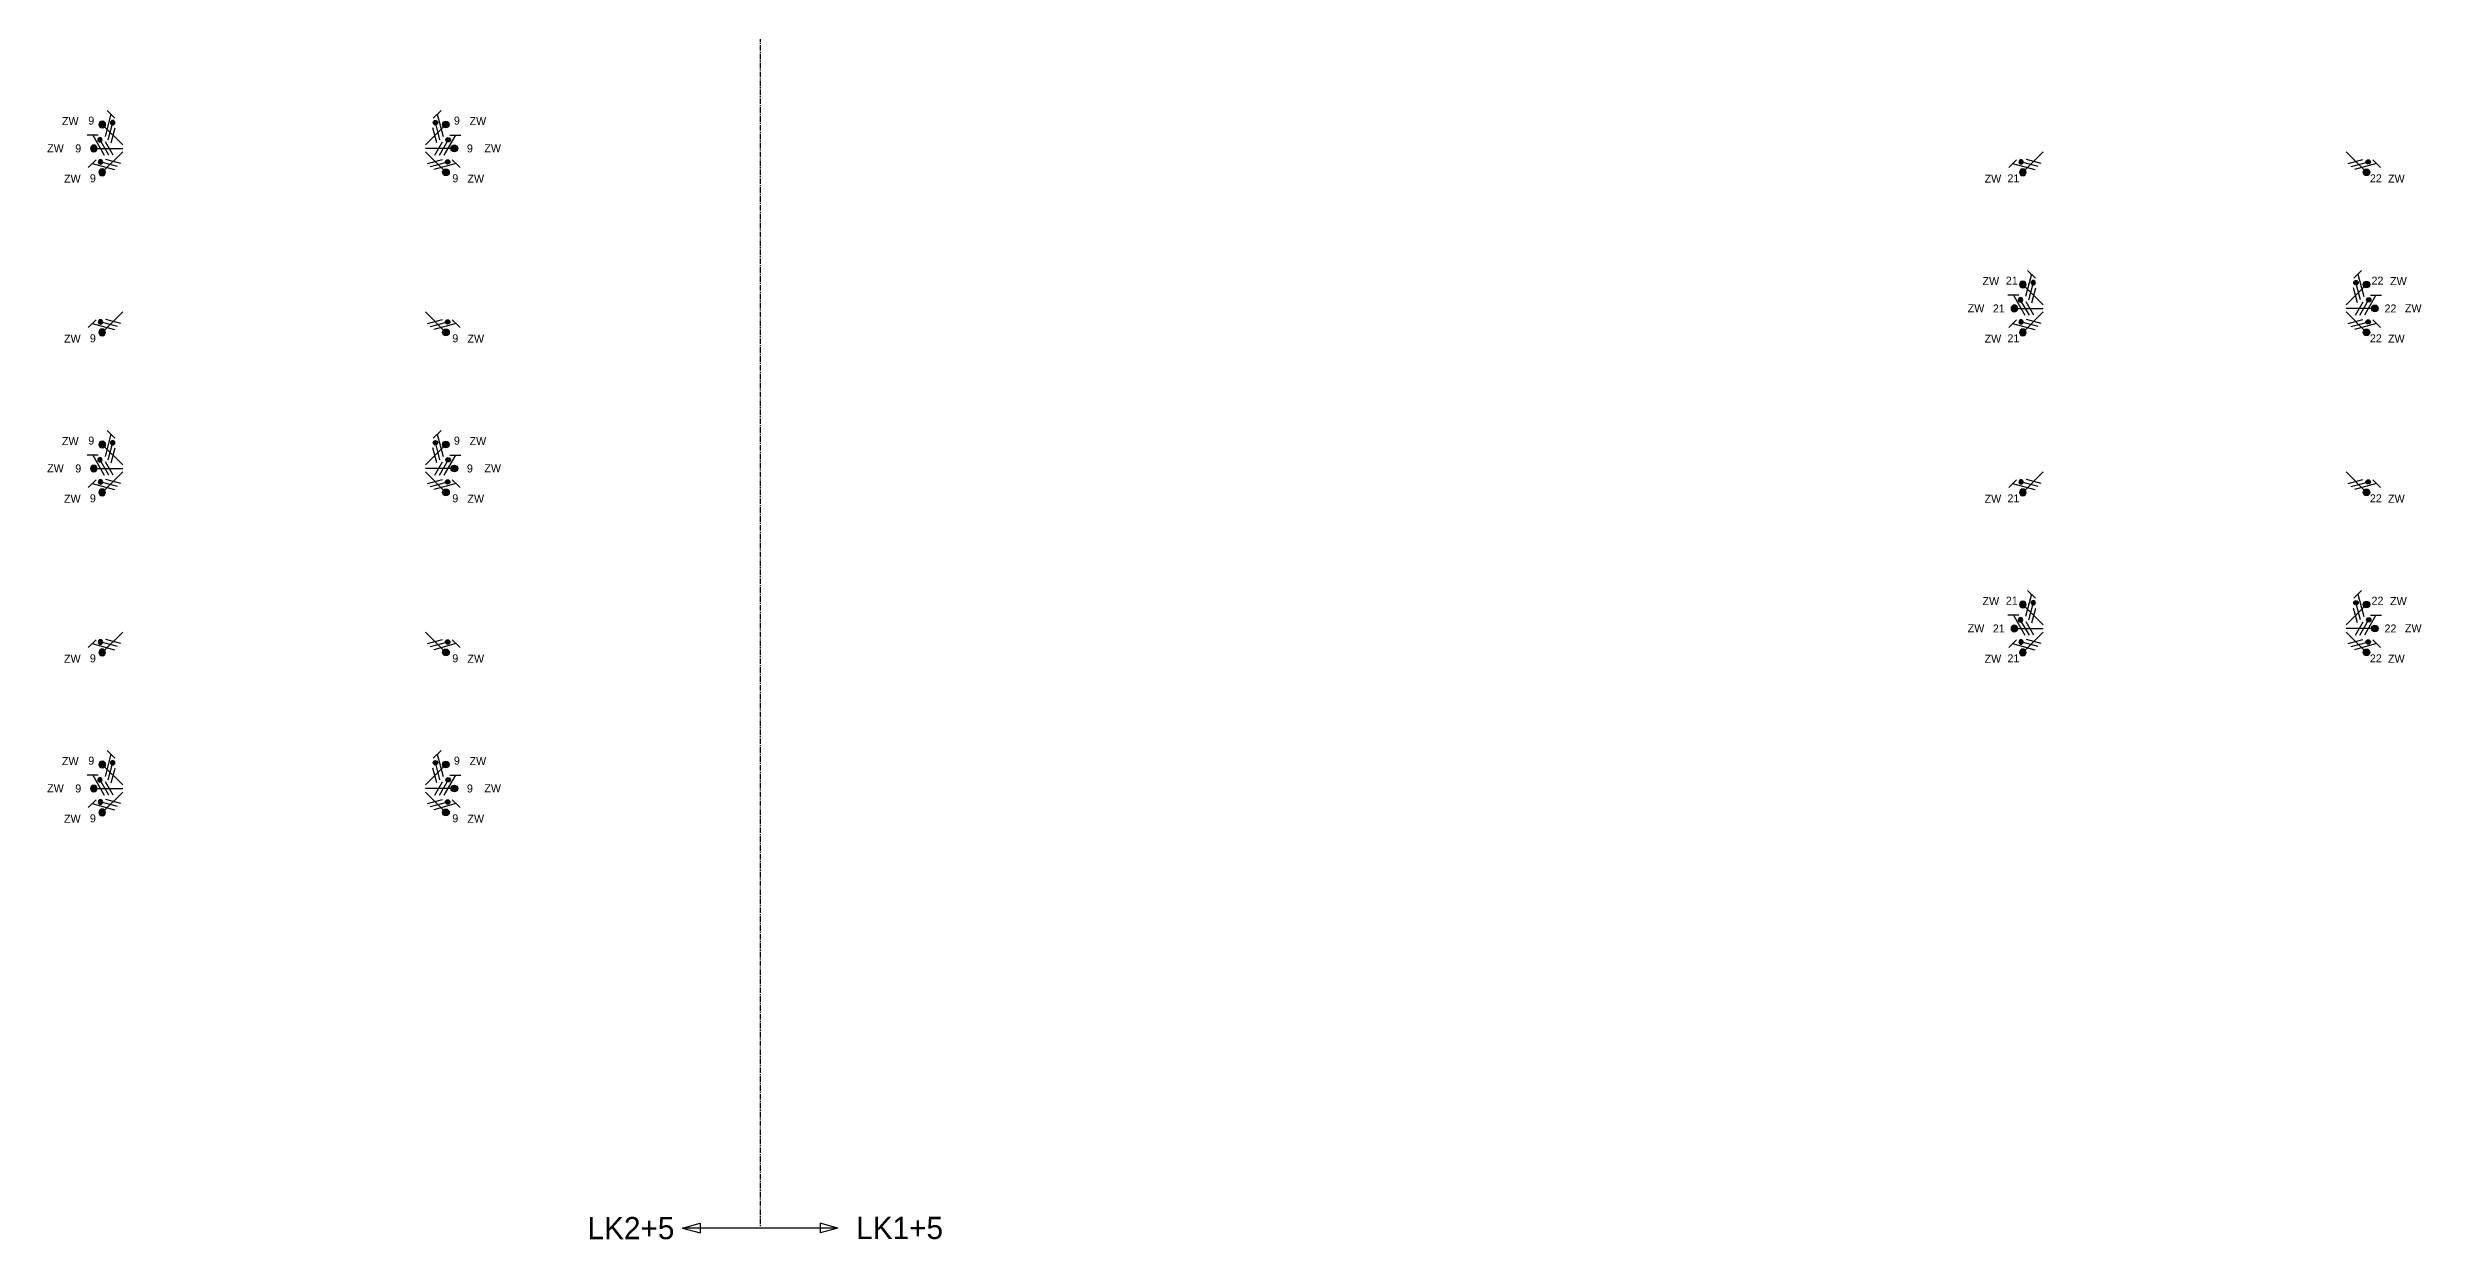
# Model space of a CAD drawing. Header units: millimetres. Extents: x 15603 to 69003, y -32958 to 22773.
# Drawn here: x 15603 to 69003, y -32958 to -6139 of the extents above; entities that cross this region are included whole.
import ezdxf
from ezdxf.enums import TextEntityAlignment as Align

# ---------------------------------------------------------------- set-up
doc = ezdxf.new("R2010")
doc.units = ezdxf.units.MM
doc.header["$LTSCALE"] = 100
doc.linetypes.add('CENTER', pattern=[2, 1.25, -0.25, 0.25, -0.25])
doc.layers.get('0').update_dxf_attribs({"linetype": 'CONTINUOUS'})
doc.layers.add('EL6212--_S', color=4, linetype='CONTINUOUS')
doc.layers.add('EL6222--', color=3, linetype='CONTINUOUS')
doc.styles.add('buro-018', font='BUROFONT.shx', dxfattribs={"height": 180})
doc.styles.add('BURO-035', font='BUROFONT.shx', dxfattribs={"height": 350})

# ---------------------------------------------------------------- blocks, each defined once
blk = doc.blocks.new('E00160')
at = {"color": 0, "linetype": 'Continuous'}
for p, q in [((-17.5, 0), (-13.5, 1.07)), ((-17.5, 0), (17.5, 0)), ((-17.5, 0), (-13.5, -1.07)), ((-13.5, -1.07), (-13.5, 1.07)), ((17.5, 0), (13.5, 1.07)), ((13.5, -1.07), (13.5, 1.07)), ((17.5, 0), (13.5, -1.07))]:
    blk.add_line(p, q, dxfattribs=at)
at = {"color": 0, "linetype": 'Continuous', "style": 'BURO-035'}
for tag, p in [('E_TEXT2', (-22.5, 0)), ('E_TEXT1', (22.5, 0))]:
    blk.add_attdef(tag, text='', height=3.5, dxfattribs=at).set_placement(p, align=Align.MIDDLE)
blk = doc.blocks.new('E00078')
at = {"color": 0, "linetype": 'Continuous'}
for p, q in [((-3, 6.48), (-3, 8.98)), ((-3, 7.73), (1.5, 5.13)), ((1.5, 4.13), (-1.5, 5.87)), ((0, 7.5), (0, 1)), ((1.5, 3.13), (-1.5, 4.87))]:
    blk.add_line(p, q, dxfattribs=at)
at = {"color": 0, "linetype": 'Continuous', "const_width": 0.5}
blk.add_lwpolyline([(-2.18, 6.12, 1), (-1.68, 6.12, 1)], format="xyb", close=True, dxfattribs=at)
at = {"color": 0, "const_width": 0.75}
blk.add_lwpolyline([(-0.38, 7.5, 1), (0.38, 7.5, 1)], format="xyb", close=True, dxfattribs=at)
at = {"color": 0, "linetype": 'Continuous'}
for centre, radius in [((-1.93, 6.12), 0.5), ((0, 7.5), 0.75)]:
    blk.add_circle(centre, radius, dxfattribs=at)
at = {"color": 0, "linetype": 'Continuous', "style": 'buro-018'}
for tag, p in [('E_GROEP', (0, 11)), ('E_GKAST', (0, 14)), ('E_SGROEP', (4.5, 11))]:
    blk.add_attdef(tag, text='', height=1.8, dxfattribs=at).set_placement(p, align=Align.MIDDLE)
at = {"color": 0, "linetype": 'Continuous', "style": 'buro-018', "flags": 1}
for tag, p in [('E_VERMCODE', (13, 11)), ('E_MATCODE', (0, 0))]:
    blk.add_attdef(tag, text='', height=1.8, dxfattribs=at).set_placement(p, align=Align.MIDDLE)

msp = doc.modelspace()

# ---------------------------------------------------------------- linework, layer by layer
at = {"layer": 'EL6212--_S', "linetype": 'CENTER'}
msp.add_line((31634, 22516), (31634, -32700), dxfattribs=at)

# ---------------------------------------------------------------- block references
at = {"layer": 'EL6212--_S'}
ref = msp.add_blockref('E00160', (31634, -32700), dxfattribs=dict(at, xscale=100, yscale=100, zscale=100, rotation=180))
ref.add_attrib('E_TEXT1', 'LK2+5', dxfattribs={"layer": '0', "color": 4, "linetype": 'Continuous', "height": 500, "style": 'buro-018'}).set_placement((28728, -32700), align=Align.MIDDLE)
ref.add_attrib('E_TEXT2', 'LK1+5', dxfattribs={"layer": '0', "color": 4, "linetype": 'Continuous', "height": 500, "style": 'buro-018'}).set_placement((34771, -32700), align=Align.MIDDLE)
at = {"layer": 'EL6222--'}
ref = msp.add_blockref('E00078', (17366, -8400), dxfattribs=dict(at, xscale=-99.99999999999521, yscale=100, zscale=100, rotation=45.00002084408518))
ref.add_attrib('E_GROEP', '9', dxfattribs={"layer": '0', "color": 1, "linetype": 'Continuous', "height": 180, "style": 'buro-018'}).set_placement((16588, -7784), align=Align.MIDDLE)
ref.add_attrib('E_VERMCODE', 'ZW', dxfattribs={"layer": '0', "color": 1, "linetype": 'Continuous', "height": 180, "style": 'buro-018'}).set_placement((16116, -7794), align=Align.MIDDLE)
ref = msp.add_blockref('E00078', (24034, -8400), dxfattribs=dict(at, xscale=100.0000000000016, yscale=100.0000000000016, zscale=100.0000000000016, rotation=314.999979155917))
ref.add_attrib('E_GROEP', '9', dxfattribs={"layer": '0', "color": 1, "linetype": 'Continuous', "height": 180, "style": 'buro-018'}).set_placement((24812, -7784), align=Align.MIDDLE)
ref.add_attrib('E_VERMCODE', 'ZW', dxfattribs={"layer": '0', "color": 1, "linetype": 'Continuous', "height": 180, "style": 'buro-018'}).set_placement((25284, -7794), align=Align.MIDDLE)
ref = msp.add_blockref('E00078', (17395, -8409), dxfattribs=dict(at, xscale=-100, yscale=100, zscale=100, rotation=90))
ref.add_attrib('E_GROEP', '9', dxfattribs={"layer": '0', "color": 1, "linetype": 'Continuous', "height": 180, "style": 'buro-018'}).set_placement((16295, -8409), align=Align.MIDDLE)
ref.add_attrib('E_VERMCODE', 'ZW', dxfattribs={"layer": '0', "color": 1, "linetype": 'Continuous', "height": 180, "style": 'buro-018'}).set_placement((15783, -8405), align=Align.MIDDLE)
ref = msp.add_blockref('E00078', (17366, -8419), dxfattribs=dict(at, xscale=-100.0000000000052, yscale=100, zscale=100, rotation=134.8099710967571))
ref.add_attrib('E_GROEP', '9', dxfattribs={"layer": '0', "color": 1, "linetype": 'Continuous', "height": 180, "style": 'buro-018'}).set_placement((16624, -9081), align=Align.MIDDLE)
ref.add_attrib('E_VERMCODE', 'ZW', dxfattribs={"layer": '0', "color": 1, "linetype": 'Continuous', "height": 180, "style": 'buro-018'}).set_placement((16162, -9091), align=Align.MIDDLE)
ref = msp.add_blockref('E00078', (24034, -8419), dxfattribs=dict(at, xscale=99.9999999999988, yscale=99.9999999999988, zscale=99.9999999999988, rotation=225.1900289032452))
ref.add_attrib('E_GROEP', '9', dxfattribs={"layer": '0', "color": 1, "linetype": 'Continuous', "height": 180, "style": 'buro-018'}).set_placement((24776, -9081), align=Align.MIDDLE)
ref.add_attrib('E_VERMCODE', 'ZW', dxfattribs={"layer": '0', "color": 1, "linetype": 'Continuous', "height": 180, "style": 'buro-018'}).set_placement((25237, -9091), align=Align.MIDDLE)
ref = msp.add_blockref('E00078', (24005, -8409), dxfattribs=dict(at, xscale=100, yscale=100, zscale=100, rotation=270))
ref.add_attrib('E_GROEP', '9', dxfattribs={"layer": '0', "color": 1, "linetype": 'Continuous', "height": 180, "style": 'buro-018'}).set_placement((25105, -8409), align=Align.MIDDLE)
ref.add_attrib('E_VERMCODE', 'ZW', dxfattribs={"layer": '0', "color": 1, "linetype": 'Continuous', "height": 180, "style": 'buro-018'}).set_placement((25617, -8405), align=Align.MIDDLE)
ref = msp.add_blockref('E00078', (60566, -8419), dxfattribs=dict(at, xscale=-100.0000000000053, yscale=100, zscale=100, rotation=134.8099710967571))
ref.add_attrib('E_GROEP', '21', dxfattribs={"layer": '0', "color": 1, "linetype": 'Continuous', "height": 180, "style": 'buro-018'}).set_placement((59824, -9081), align=Align.MIDDLE)
ref.add_attrib('E_VERMCODE', 'ZW', dxfattribs={"layer": '0', "color": 1, "linetype": 'Continuous', "height": 180, "style": 'buro-018'}).set_placement((59362, -9091), align=Align.MIDDLE)
ref = msp.add_blockref('E00078', (67234, -8419), dxfattribs=dict(at, xscale=100.0000000000002, yscale=100.0000000000002, zscale=100.0000000000002, rotation=225.1900289032451))
ref.add_attrib('E_GROEP', '22', dxfattribs={"layer": '0', "color": 1, "linetype": 'Continuous', "height": 180, "style": 'buro-018'}).set_placement((67976, -9081), align=Align.MIDDLE)
ref.add_attrib('E_VERMCODE', 'ZW', dxfattribs={"layer": '0', "color": 1, "linetype": 'Continuous', "height": 180, "style": 'buro-018'}).set_placement((68437, -9091), align=Align.MIDDLE)
ref = msp.add_blockref('E00078', (60566, -12000), dxfattribs=dict(at, xscale=-99.99999999999517, yscale=100, zscale=100, rotation=45.00002084408526))
ref.add_attrib('E_GROEP', '21', dxfattribs={"layer": '0', "color": 1, "linetype": 'Continuous', "height": 180, "style": 'buro-018'}).set_placement((59788, -11384), align=Align.MIDDLE)
ref.add_attrib('E_VERMCODE', 'ZW', dxfattribs={"layer": '0', "color": 1, "linetype": 'Continuous', "height": 180, "style": 'buro-018'}).set_placement((59316, -11394), align=Align.MIDDLE)
ref = msp.add_blockref('E00078', (67234, -12000), dxfattribs=dict(at, xscale=100.0000000000002, yscale=100.0000000000002, zscale=100.0000000000002, rotation=314.9999791559162))
ref.add_attrib('E_GROEP', '22', dxfattribs={"layer": '0', "color": 1, "linetype": 'Continuous', "height": 180, "style": 'buro-018'}).set_placement((68012, -11384), align=Align.MIDDLE)
ref.add_attrib('E_VERMCODE', 'ZW', dxfattribs={"layer": '0', "color": 1, "linetype": 'Continuous', "height": 180, "style": 'buro-018'}).set_placement((68484, -11394), align=Align.MIDDLE)
ref = msp.add_blockref('E00078', (60595, -12009), dxfattribs=dict(at, xscale=-100, yscale=100, zscale=100, rotation=90))
ref.add_attrib('E_GROEP', '21', dxfattribs={"layer": '0', "color": 1, "linetype": 'Continuous', "height": 180, "style": 'buro-018'}).set_placement((59495, -12009), align=Align.MIDDLE)
ref.add_attrib('E_VERMCODE', 'ZW', dxfattribs={"layer": '0', "color": 1, "linetype": 'Continuous', "height": 180, "style": 'buro-018'}).set_placement((58983, -12005), align=Align.MIDDLE)
ref = msp.add_blockref('E00078', (67205, -12009), dxfattribs=dict(at, xscale=100, yscale=100, zscale=100, rotation=270))
ref.add_attrib('E_GROEP', '22', dxfattribs={"layer": '0', "color": 1, "linetype": 'Continuous', "height": 180, "style": 'buro-018'}).set_placement((68305, -12009), align=Align.MIDDLE)
ref.add_attrib('E_VERMCODE', 'ZW', dxfattribs={"layer": '0', "color": 1, "linetype": 'Continuous', "height": 180, "style": 'buro-018'}).set_placement((68817, -12005), align=Align.MIDDLE)
ref = msp.add_blockref('E00078', (17366, -12019), dxfattribs=dict(at, xscale=-100.0000000000053, yscale=100, zscale=100, rotation=134.8099710967571))
ref.add_attrib('E_GROEP', '9', dxfattribs={"layer": '0', "color": 1, "linetype": 'Continuous', "height": 180, "style": 'buro-018'}).set_placement((16624, -12681), align=Align.MIDDLE)
ref.add_attrib('E_VERMCODE', 'ZW', dxfattribs={"layer": '0', "color": 1, "linetype": 'Continuous', "height": 180, "style": 'buro-018'}).set_placement((16162, -12691), align=Align.MIDDLE)
ref = msp.add_blockref('E00078', (24034, -12019), dxfattribs=dict(at, xscale=100.0000000000001, yscale=100.0000000000001, zscale=100.0000000000001, rotation=225.1900289032459))
ref.add_attrib('E_GROEP', '9', dxfattribs={"layer": '0', "color": 1, "linetype": 'Continuous', "height": 180, "style": 'buro-018'}).set_placement((24776, -12681), align=Align.MIDDLE)
ref.add_attrib('E_VERMCODE', 'ZW', dxfattribs={"layer": '0', "color": 1, "linetype": 'Continuous', "height": 180, "style": 'buro-018'}).set_placement((25237, -12691), align=Align.MIDDLE)
ref = msp.add_blockref('E00078', (60566, -12019), dxfattribs=dict(at, xscale=-100.0000000000053, yscale=100, zscale=100, rotation=134.8099710967571))
ref.add_attrib('E_GROEP', '21', dxfattribs={"layer": '0', "color": 1, "linetype": 'Continuous', "height": 180, "style": 'buro-018'}).set_placement((59824, -12681), align=Align.MIDDLE)
ref.add_attrib('E_VERMCODE', 'ZW', dxfattribs={"layer": '0', "color": 1, "linetype": 'Continuous', "height": 180, "style": 'buro-018'}).set_placement((59362, -12691), align=Align.MIDDLE)
ref = msp.add_blockref('E00078', (67234, -12019), dxfattribs=dict(at, xscale=100.0000000000002, yscale=100.0000000000002, zscale=100.0000000000002, rotation=225.1900289032451))
ref.add_attrib('E_GROEP', '22', dxfattribs={"layer": '0', "color": 1, "linetype": 'Continuous', "height": 180, "style": 'buro-018'}).set_placement((67976, -12681), align=Align.MIDDLE)
ref.add_attrib('E_VERMCODE', 'ZW', dxfattribs={"layer": '0', "color": 1, "linetype": 'Continuous', "height": 180, "style": 'buro-018'}).set_placement((68437, -12691), align=Align.MIDDLE)
ref = msp.add_blockref('E00078', (17366, -15600), dxfattribs=dict(at, xscale=-99.99999999999521, yscale=100, zscale=100, rotation=45.00002084408518))
ref.add_attrib('E_GROEP', '9', dxfattribs={"layer": '0', "color": 1, "linetype": 'Continuous', "height": 180, "style": 'buro-018'}).set_placement((16588, -14984), align=Align.MIDDLE)
ref.add_attrib('E_VERMCODE', 'ZW', dxfattribs={"layer": '0', "color": 1, "linetype": 'Continuous', "height": 180, "style": 'buro-018'}).set_placement((16116, -14994), align=Align.MIDDLE)
ref = msp.add_blockref('E00078', (24034, -15600), dxfattribs=dict(at, xscale=100.0000000000016, yscale=100.0000000000016, zscale=100.0000000000016, rotation=314.999979155917))
ref.add_attrib('E_GROEP', '9', dxfattribs={"layer": '0', "color": 1, "linetype": 'Continuous', "height": 180, "style": 'buro-018'}).set_placement((24812, -14984), align=Align.MIDDLE)
ref.add_attrib('E_VERMCODE', 'ZW', dxfattribs={"layer": '0', "color": 1, "linetype": 'Continuous', "height": 180, "style": 'buro-018'}).set_placement((25284, -14994), align=Align.MIDDLE)
ref = msp.add_blockref('E00078', (17395, -15609), dxfattribs=dict(at, xscale=-100, yscale=100, zscale=100, rotation=90))
ref.add_attrib('E_GROEP', '9', dxfattribs={"layer": '0', "color": 1, "linetype": 'Continuous', "height": 180, "style": 'buro-018'}).set_placement((16295, -15609), align=Align.MIDDLE)
ref.add_attrib('E_VERMCODE', 'ZW', dxfattribs={"layer": '0', "color": 1, "linetype": 'Continuous', "height": 180, "style": 'buro-018'}).set_placement((15783, -15605), align=Align.MIDDLE)
ref = msp.add_blockref('E00078', (17366, -15619), dxfattribs=dict(at, xscale=-100.0000000000052, yscale=100, zscale=100, rotation=134.8099710967571))
ref.add_attrib('E_GROEP', '9', dxfattribs={"layer": '0', "color": 1, "linetype": 'Continuous', "height": 180, "style": 'buro-018'}).set_placement((16624, -16281), align=Align.MIDDLE)
ref.add_attrib('E_VERMCODE', 'ZW', dxfattribs={"layer": '0', "color": 1, "linetype": 'Continuous', "height": 180, "style": 'buro-018'}).set_placement((16162, -16291), align=Align.MIDDLE)
ref = msp.add_blockref('E00078', (24034, -15619), dxfattribs=dict(at, xscale=99.99999999999915, yscale=99.99999999999915, zscale=99.99999999999915, rotation=225.1900289032454))
ref.add_attrib('E_GROEP', '9', dxfattribs={"layer": '0', "color": 1, "linetype": 'Continuous', "height": 180, "style": 'buro-018'}).set_placement((24776, -16281), align=Align.MIDDLE)
ref.add_attrib('E_VERMCODE', 'ZW', dxfattribs={"layer": '0', "color": 1, "linetype": 'Continuous', "height": 180, "style": 'buro-018'}).set_placement((25237, -16291), align=Align.MIDDLE)
ref = msp.add_blockref('E00078', (24005, -15609), dxfattribs=dict(at, xscale=100, yscale=100, zscale=100, rotation=270))
ref.add_attrib('E_GROEP', '9', dxfattribs={"layer": '0', "color": 1, "linetype": 'Continuous', "height": 180, "style": 'buro-018'}).set_placement((25105, -15609), align=Align.MIDDLE)
ref.add_attrib('E_VERMCODE', 'ZW', dxfattribs={"layer": '0', "color": 1, "linetype": 'Continuous', "height": 180, "style": 'buro-018'}).set_placement((25617, -15605), align=Align.MIDDLE)
ref = msp.add_blockref('E00078', (60566, -15619), dxfattribs=dict(at, xscale=-100.0000000000053, yscale=100, zscale=100, rotation=134.8099710967571))
ref.add_attrib('E_GROEP', '21', dxfattribs={"layer": '0', "color": 1, "linetype": 'Continuous', "height": 180, "style": 'buro-018'}).set_placement((59824, -16281), align=Align.MIDDLE)
ref.add_attrib('E_VERMCODE', 'ZW', dxfattribs={"layer": '0', "color": 1, "linetype": 'Continuous', "height": 180, "style": 'buro-018'}).set_placement((59362, -16291), align=Align.MIDDLE)
ref = msp.add_blockref('E00078', (67234, -15619), dxfattribs=dict(at, xscale=99.99999999999989, yscale=99.99999999999989, zscale=99.99999999999989, rotation=225.190028903245))
ref.add_attrib('E_GROEP', '22', dxfattribs={"layer": '0', "color": 1, "linetype": 'Continuous', "height": 180, "style": 'buro-018'}).set_placement((67976, -16281), align=Align.MIDDLE)
ref.add_attrib('E_VERMCODE', 'ZW', dxfattribs={"layer": '0', "color": 1, "linetype": 'Continuous', "height": 180, "style": 'buro-018'}).set_placement((68437, -16291), align=Align.MIDDLE)
ref = msp.add_blockref('E00078', (60566, -19200), dxfattribs=dict(at, xscale=-99.99999999999517, yscale=100, zscale=100, rotation=45.00002084408526))
ref.add_attrib('E_GROEP', '21', dxfattribs={"layer": '0', "color": 1, "linetype": 'Continuous', "height": 180, "style": 'buro-018'}).set_placement((59788, -18584), align=Align.MIDDLE)
ref.add_attrib('E_VERMCODE', 'ZW', dxfattribs={"layer": '0', "color": 1, "linetype": 'Continuous', "height": 180, "style": 'buro-018'}).set_placement((59316, -18594), align=Align.MIDDLE)
ref = msp.add_blockref('E00078', (67234, -19200), dxfattribs=dict(at, xscale=100.0000000000002, yscale=100.0000000000002, zscale=100.0000000000002, rotation=314.9999791559162))
ref.add_attrib('E_GROEP', '22', dxfattribs={"layer": '0', "color": 1, "linetype": 'Continuous', "height": 180, "style": 'buro-018'}).set_placement((68012, -18584), align=Align.MIDDLE)
ref.add_attrib('E_VERMCODE', 'ZW', dxfattribs={"layer": '0', "color": 1, "linetype": 'Continuous', "height": 180, "style": 'buro-018'}).set_placement((68484, -18594), align=Align.MIDDLE)
ref = msp.add_blockref('E00078', (17366, -19219), dxfattribs=dict(at, xscale=-100.0000000000053, yscale=100, zscale=100, rotation=134.8099710967571))
ref.add_attrib('E_GROEP', '9', dxfattribs={"layer": '0', "color": 1, "linetype": 'Continuous', "height": 180, "style": 'buro-018'}).set_placement((16624, -19881), align=Align.MIDDLE)
ref.add_attrib('E_VERMCODE', 'ZW', dxfattribs={"layer": '0', "color": 1, "linetype": 'Continuous', "height": 180, "style": 'buro-018'}).set_placement((16162, -19891), align=Align.MIDDLE)
ref = msp.add_blockref('E00078', (24034, -19219), dxfattribs=dict(at, xscale=100.0000000000001, yscale=100.0000000000001, zscale=100.0000000000001, rotation=225.1900289032459))
ref.add_attrib('E_GROEP', '9', dxfattribs={"layer": '0', "color": 1, "linetype": 'Continuous', "height": 180, "style": 'buro-018'}).set_placement((24776, -19881), align=Align.MIDDLE)
ref.add_attrib('E_VERMCODE', 'ZW', dxfattribs={"layer": '0', "color": 1, "linetype": 'Continuous', "height": 180, "style": 'buro-018'}).set_placement((25237, -19891), align=Align.MIDDLE)
ref = msp.add_blockref('E00078', (60595, -19209), dxfattribs=dict(at, xscale=-100, yscale=100, zscale=100, rotation=90))
ref.add_attrib('E_GROEP', '21', dxfattribs={"layer": '0', "color": 1, "linetype": 'Continuous', "height": 180, "style": 'buro-018'}).set_placement((59495, -19209), align=Align.MIDDLE)
ref.add_attrib('E_VERMCODE', 'ZW', dxfattribs={"layer": '0', "color": 1, "linetype": 'Continuous', "height": 180, "style": 'buro-018'}).set_placement((58983, -19205), align=Align.MIDDLE)
ref = msp.add_blockref('E00078', (60566, -19219), dxfattribs=dict(at, xscale=-100.0000000000053, yscale=100, zscale=100, rotation=134.8099710967571))
ref.add_attrib('E_GROEP', '21', dxfattribs={"layer": '0', "color": 1, "linetype": 'Continuous', "height": 180, "style": 'buro-018'}).set_placement((59824, -19881), align=Align.MIDDLE)
ref.add_attrib('E_VERMCODE', 'ZW', dxfattribs={"layer": '0', "color": 1, "linetype": 'Continuous', "height": 180, "style": 'buro-018'}).set_placement((59362, -19891), align=Align.MIDDLE)
ref = msp.add_blockref('E00078', (67234, -19219), dxfattribs=dict(at, xscale=99.99999999999989, yscale=99.99999999999989, zscale=99.99999999999989, rotation=225.190028903245))
ref.add_attrib('E_GROEP', '22', dxfattribs={"layer": '0', "color": 1, "linetype": 'Continuous', "height": 180, "style": 'buro-018'}).set_placement((67976, -19881), align=Align.MIDDLE)
ref.add_attrib('E_VERMCODE', 'ZW', dxfattribs={"layer": '0', "color": 1, "linetype": 'Continuous', "height": 180, "style": 'buro-018'}).set_placement((68437, -19891), align=Align.MIDDLE)
ref = msp.add_blockref('E00078', (67205, -19209), dxfattribs=dict(at, xscale=100, yscale=100, zscale=100, rotation=270))
ref.add_attrib('E_GROEP', '22', dxfattribs={"layer": '0', "color": 1, "linetype": 'Continuous', "height": 180, "style": 'buro-018'}).set_placement((68305, -19209), align=Align.MIDDLE)
ref.add_attrib('E_VERMCODE', 'ZW', dxfattribs={"layer": '0', "color": 1, "linetype": 'Continuous', "height": 180, "style": 'buro-018'}).set_placement((68817, -19205), align=Align.MIDDLE)
ref = msp.add_blockref('E00078', (17366, -22800), dxfattribs=dict(at, xscale=-99.99999999999521, yscale=100, zscale=100, rotation=45.00002084408518))
ref.add_attrib('E_GROEP', '9', dxfattribs={"layer": '0', "color": 1, "linetype": 'Continuous', "height": 180, "style": 'buro-018'}).set_placement((16588, -22184), align=Align.MIDDLE)
ref.add_attrib('E_VERMCODE', 'ZW', dxfattribs={"layer": '0', "color": 1, "linetype": 'Continuous', "height": 180, "style": 'buro-018'}).set_placement((16116, -22194), align=Align.MIDDLE)
ref = msp.add_blockref('E00078', (24034, -22800), dxfattribs=dict(at, xscale=100.0000000000016, yscale=100.0000000000016, zscale=100.0000000000016, rotation=314.999979155917))
ref.add_attrib('E_GROEP', '9', dxfattribs={"layer": '0', "color": 1, "linetype": 'Continuous', "height": 180, "style": 'buro-018'}).set_placement((24812, -22184), align=Align.MIDDLE)
ref.add_attrib('E_VERMCODE', 'ZW', dxfattribs={"layer": '0', "color": 1, "linetype": 'Continuous', "height": 180, "style": 'buro-018'}).set_placement((25284, -22194), align=Align.MIDDLE)
ref = msp.add_blockref('E00078', (17395, -22809), dxfattribs=dict(at, xscale=-100, yscale=100, zscale=100, rotation=90))
ref.add_attrib('E_GROEP', '9', dxfattribs={"layer": '0', "color": 1, "linetype": 'Continuous', "height": 180, "style": 'buro-018'}).set_placement((16295, -22809), align=Align.MIDDLE)
ref.add_attrib('E_VERMCODE', 'ZW', dxfattribs={"layer": '0', "color": 1, "linetype": 'Continuous', "height": 180, "style": 'buro-018'}).set_placement((15783, -22805), align=Align.MIDDLE)
ref = msp.add_blockref('E00078', (17366, -22819), dxfattribs=dict(at, xscale=-100.0000000000052, yscale=100, zscale=100, rotation=134.8099710967571))
ref.add_attrib('E_GROEP', '9', dxfattribs={"layer": '0', "color": 1, "linetype": 'Continuous', "height": 180, "style": 'buro-018'}).set_placement((16624, -23481), align=Align.MIDDLE)
ref.add_attrib('E_VERMCODE', 'ZW', dxfattribs={"layer": '0', "color": 1, "linetype": 'Continuous', "height": 180, "style": 'buro-018'}).set_placement((16162, -23491), align=Align.MIDDLE)
ref = msp.add_blockref('E00078', (24034, -22819), dxfattribs=dict(at, xscale=99.99999999999915, yscale=99.99999999999915, zscale=99.99999999999915, rotation=225.1900289032454))
ref.add_attrib('E_GROEP', '9', dxfattribs={"layer": '0', "color": 1, "linetype": 'Continuous', "height": 180, "style": 'buro-018'}).set_placement((24776, -23481), align=Align.MIDDLE)
ref.add_attrib('E_VERMCODE', 'ZW', dxfattribs={"layer": '0', "color": 1, "linetype": 'Continuous', "height": 180, "style": 'buro-018'}).set_placement((25237, -23491), align=Align.MIDDLE)
ref = msp.add_blockref('E00078', (24005, -22809), dxfattribs=dict(at, xscale=100, yscale=100, zscale=100, rotation=270))
ref.add_attrib('E_GROEP', '9', dxfattribs={"layer": '0', "color": 1, "linetype": 'Continuous', "height": 180, "style": 'buro-018'}).set_placement((25105, -22809), align=Align.MIDDLE)
ref.add_attrib('E_VERMCODE', 'ZW', dxfattribs={"layer": '0', "color": 1, "linetype": 'Continuous', "height": 180, "style": 'buro-018'}).set_placement((25617, -22805), align=Align.MIDDLE)

doc.saveas('drawing.dxf')
